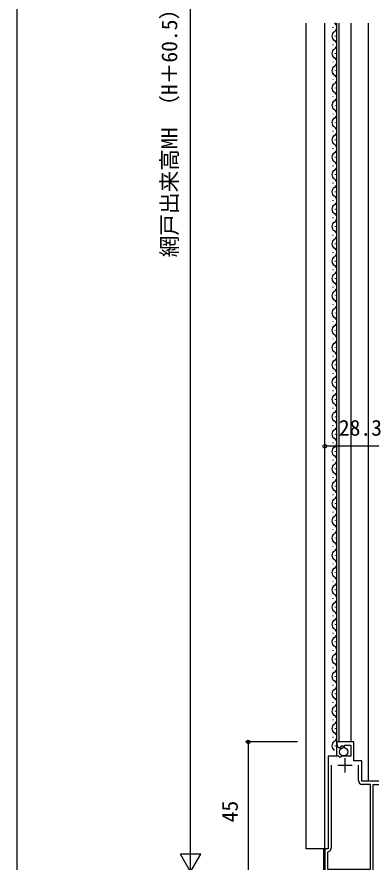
# Model space of a CAD drawing. Units: millimetres, scale not verified. Extents: x -437 to 438, y -681 to 678.
# Drawn here: x -436.8 to -314.1, y -76 to 217 of the extents above; entities that cross this region are included whole.
import ezdxf
from ezdxf.enums import TextEntityAlignment as Align

# ---------------------------------------------------------------- set-up
doc = ezdxf.new("R2010")
doc.units = ezdxf.units.MM
doc.header["$LTSCALE"] = 4
for name, color, linetype in [('0-2_YKK_11', 7, 'Continuous'), ('0-4_YKK_12', 2, 'Continuous'), ('0-5_YKK_13', 4, 'Continuous'), ('0-6_YKK_D', 6, 'Continuous'), ('0-7_YKK_ZWAK', 7, 'Continuous')]:
    doc.layers.add(name, color=color, linetype=linetype)
doc.styles.add('ＭＳ ゴシック', font='')
doc.styles.get('ＭＳ ゴシック').set_extended_font_data('MS Gothic')

msp = doc.modelspace()

# ---------------------------------------------------------------- linework, layer by layer
at = {"layer": '0-2_YKK_11'}
for p, q in [((-323.1, -39.984), (-323.1, -44.984)), ((-327.9, -42.484), (-327.9, -71.184)), ((-325.6, -42.484), (-320.6, -42.484)), ((-318.4, -47.784), (-318.4, -42.484))]:
    msp.add_line(p, q, dxfattribs=at)
for points in [[(-298.6, -47.984), (-317.3, -47.984), (-317.3, -40.984), (-320, -40.984), (-320, -34.384), (-325.9, -34.384), (-325.9, -35.189)], [(-324.718, -36.483), (-324.506, -36.232), (-324.592, -35.913), (-324.124, -35.643), (-323.547, -36.22), (-323.3, -36.118), (-323.3, -35.484), (-321.1, -35.484), (-321.1, -39.284), (-324.1, -39.284), (-324.4, -39.584), (-324.728, -39.737), (-325.268, -39.284), (-328.9, -39.284)], [(-328.9, -39.284), (-328.9, -71.384), (-330.1, -71.384), (-330.1, -79.384), (-313.3, -79.384), (-313.3, -49.184), (-298.3, -49.184), (-298.3, -72.584), (-298.6, -72.884)], [(-328.86, -72.36), (-329.1, -72.654), (-329.1, -78.484), (-314.3, -78.484), (-314.3, -49.084), (-317.1, -49.084)]]:
    msp.add_lwpolyline(points, dxfattribs=at)
for centre, radius, start, end in [((-324.6, -35.189), 1.3, 179.99998, 264.7841), ((-317.1, -47.784), 1.3, 180.00001, 269.99999), ((-329.1, -71.184), 1.2, 281.53697, 359.99999)]:
    msp.add_arc(centre, radius, start, end, dxfattribs=at)
at = {"layer": '0-4_YKK_12'}
for p, q in [((-336.6, -71.384), (-336.6, 214.807)), ((-330.1, -71.584), (-330.1, 214.807)), ((-325.9, -39.284), (-325.9, 214.807)), ((-325.1, -34.384), (-325.1, 214.807)), ((-320.9, -34.384), (-320.9, 214.807)), ((-315, -47.984), (-315, 214.807)), ((-327.16, 213.211), (-327.16, 213.411)), ((-326.4, 210.211), (-326.4, 210.411)), ((-327.16, 207.211), (-327.16, 207.411)), ((-326.4, 204.211), (-326.4, 204.411)), ((-327.16, 201.211), (-327.16, 201.411)), ((-326.4, 198.211), (-326.4, 198.411)), ((-327.16, 195.211), (-327.16, 195.411)), ((-326.4, 192.211), (-326.4, 192.411)), ((-327.16, 189.211), (-327.16, 189.411)), ((-326.4, 186.211), (-326.4, 186.411)), ((-327.16, 183.211), (-327.16, 183.411)), ((-326.4, 180.211), (-326.4, 180.411)), ((-327.16, 177.211), (-327.16, 177.411)), ((-326.4, 174.211), (-326.4, 174.411)), ((-327.16, 171.211), (-327.16, 171.411)), ((-326.4, 168.211), (-326.4, 168.411)), ((-327.16, 165.211), (-327.16, 165.411)), ((-326.4, 162.211), (-326.4, 162.411)), ((-327.16, 159.211), (-327.16, 159.411)), ((-326.4, 156.211), (-326.4, 156.411)), ((-327.16, 153.211), (-327.16, 153.411)), ((-326.4, 150.211), (-326.4, 150.411)), ((-327.16, 147.211), (-327.16, 147.411)), ((-326.4, 144.211), (-326.4, 144.411)), ((-327.16, 141.211), (-327.16, 141.411)), ((-326.4, 138.211), (-326.4, 138.411)), ((-327.16, 135.211), (-327.16, 135.411)), ((-326.4, 132.211), (-326.4, 132.411)), ((-327.16, 129.211), (-327.16, 129.411)), ((-326.4, 126.211), (-326.4, 126.411)), ((-327.16, 123.211), (-327.16, 123.411)), ((-326.4, 120.211), (-326.4, 120.411)), ((-327.16, 117.211), (-327.16, 117.411)), ((-326.4, 114.211), (-326.4, 114.411)), ((-327.16, 111.211), (-327.16, 111.411)), ((-326.4, 108.211), (-326.4, 108.411)), ((-327.16, 105.211), (-327.16, 105.411)), ((-326.4, 102.211), (-326.4, 102.411)), ((-327.16, 99.211), (-327.16, 99.411)), ((-326.4, 96.211), (-326.4, 96.411)), ((-327.16, 93.211), (-327.16, 93.411)), ((-326.4, 90.211), (-326.4, 90.411)), ((-327.16, 87.211), (-327.16, 87.411)), ((-326.4, 84.211), (-326.4, 84.411)), ((-327.16, 81.211), (-327.16, 81.411)), ((-326.4, 78.211), (-326.4, 78.411)), ((-327.16, 75.211), (-327.16, 75.411)), ((-326.4, 72.211), (-326.4, 72.411)), ((-327.16, 69.211), (-327.16, 69.411)), ((-326.4, 66.211), (-326.4, 66.411)), ((-327.16, 63.211), (-327.16, 63.411)), ((-326.4, 60.211), (-326.4, 60.411)), ((-327.16, 57.211), (-327.16, 57.411)), ((-326.4, 54.211), (-326.4, 54.411)), ((-327.16, 51.211), (-327.16, 51.411)), ((-326.4, 48.211), (-326.4, 48.411)), ((-327.16, 45.211), (-327.16, 45.411)), ((-326.4, 42.211), (-326.4, 42.411)), ((-327.16, 39.211), (-327.16, 39.411)), ((-326.4, 36.211), (-326.4, 36.411)), ((-327.16, 33.211), (-327.16, 33.411)), ((-326.4, 30.211), (-326.4, 30.411)), ((-327.16, 27.211), (-327.16, 27.411)), ((-326.4, 24.211), (-326.4, 24.411)), ((-327.16, 21.211), (-327.16, 21.411)), ((-326.4, 18.211), (-326.4, 18.411)), ((-327.16, 15.211), (-327.16, 15.411)), ((-326.4, 12.211), (-326.4, 12.411)), ((-327.16, 9.211), (-327.16, 9.411)), ((-326.4, 6.211), (-326.4, 6.411)), ((-327.16, 3.211), (-327.16, 3.411)), ((-326.4, 0.211), (-326.4, 0.411)), ((-327.16, -2.789), (-327.16, -2.589)), ((-326.4, -5.789), (-326.4, -5.589)), ((-327.16, -8.789), (-327.16, -8.589)), ((-326.4, -11.789), (-326.4, -11.589)), ((-327.16, -14.789), (-327.16, -14.589)), ((-326.4, -17.789), (-326.4, -17.589)), ((-327.16, -20.789), (-327.16, -20.589)), ((-326.4, -23.789), (-326.4, -23.589)), ((-327.16, -26.789), (-327.16, -26.589)), ((-326.4, -29.789), (-326.4, -29.589)), ((-327.16, -32.789), (-327.16, -32.589)), ((-326.4, -35.789), (-326.4, -35.589)), ((-330.1, -71.384), (-336.6, -71.384))]:
    msp.add_line(p, q, dxfattribs=at)
for centre, start, end in [((-327.618, 213.311), 299.20255, 60.79746), ((-325.941, 210.311), 119.20255, 240.79746), ((-327.618, 207.311), 299.20255, 60.79746), ((-325.941, 204.311), 119.20255, 240.79746), ((-327.618, 201.311), 299.20255, 60.79746), ((-325.941, 198.311), 119.20255, 240.79746), ((-327.618, 195.311), 299.20255, 60.79746), ((-325.941, 192.311), 119.20255, 240.79746), ((-327.618, 189.311), 299.20255, 60.79746), ((-325.941, 186.311), 119.20255, 240.79746), ((-327.618, 183.311), 299.20255, 60.79746), ((-325.941, 180.311), 119.20255, 240.79746), ((-327.618, 177.311), 299.20255, 60.79746), ((-325.941, 174.311), 119.20255, 240.79746), ((-327.618, 171.311), 299.20255, 60.79746), ((-325.941, 168.311), 119.20255, 240.79746), ((-327.618, 165.311), 299.20255, 60.79746), ((-325.941, 162.311), 119.20255, 240.79746), ((-327.618, 159.311), 299.20255, 60.79746), ((-325.941, 156.311), 119.20255, 240.79746), ((-327.618, 153.311), 299.20255, 60.79746), ((-325.941, 150.311), 119.20255, 240.79746), ((-327.618, 147.311), 299.20255, 60.79746), ((-325.941, 144.311), 119.20255, 240.79746), ((-327.618, 141.311), 299.20255, 60.79746), ((-325.941, 138.311), 119.20255, 240.79746), ((-327.618, 135.311), 299.20255, 60.79746), ((-325.941, 132.311), 119.20255, 240.79746), ((-327.618, 129.311), 299.20255, 60.79746), ((-325.941, 126.311), 119.20255, 240.79746), ((-327.618, 123.311), 299.20255, 60.79746), ((-325.941, 120.311), 119.20255, 240.79746), ((-327.618, 117.311), 299.20255, 60.79746), ((-325.941, 114.311), 119.20255, 240.79746), ((-327.618, 111.311), 299.20255, 60.79746), ((-325.941, 108.311), 119.20255, 240.79746), ((-327.618, 105.311), 299.20255, 60.79746), ((-325.941, 102.311), 119.20255, 240.79746), ((-327.618, 99.311), 299.20255, 60.79746), ((-325.941, 96.311), 119.20255, 240.79746), ((-327.618, 93.311), 299.20255, 60.79746), ((-325.941, 90.311), 119.20255, 240.79746), ((-327.618, 87.311), 299.20255, 60.79746), ((-325.941, 84.311), 119.20255, 240.79746), ((-327.618, 81.311), 299.20255, 60.79746), ((-325.941, 78.311), 119.20255, 240.79746), ((-327.618, 75.311), 299.20255, 60.79746), ((-325.941, 72.311), 119.20255, 240.79746), ((-327.618, 69.311), 299.20255, 60.79746), ((-325.941, 66.311), 119.20255, 240.79746), ((-327.618, 63.311), 299.20255, 60.79746), ((-325.941, 60.311), 119.20255, 240.79746), ((-327.618, 57.311), 299.20255, 60.79746), ((-325.941, 54.311), 119.20255, 240.79746), ((-327.618, 51.311), 299.20255, 60.79746), ((-325.941, 48.311), 119.20255, 240.79746), ((-327.618, 45.311), 299.20255, 60.79746), ((-325.941, 42.311), 119.20255, 240.79746), ((-327.618, 39.311), 299.20255, 60.79746), ((-325.941, 36.311), 119.20255, 240.79746), ((-327.618, 33.311), 299.20255, 60.79746), ((-325.941, 30.311), 119.20255, 240.79746), ((-327.618, 27.311), 299.20255, 60.79746), ((-325.941, 24.311), 119.20255, 240.79746), ((-327.618, 21.311), 299.20255, 60.79746), ((-325.941, 18.311), 119.20255, 240.79746), ((-327.618, 15.311), 299.20255, 60.79746), ((-325.941, 12.311), 119.20255, 240.79746), ((-327.618, 9.311), 299.20255, 60.79746), ((-325.941, 6.311), 119.20255, 240.79746), ((-327.618, 3.311), 299.20255, 60.79746), ((-325.941, 0.311), 119.20255, 240.79746), ((-327.618, -2.689), 299.20255, 60.79746), ((-325.941, -5.689), 119.20255, 240.79746), ((-327.618, -8.689), 299.20255, 60.79746), ((-325.941, -11.689), 119.20255, 240.79746), ((-327.618, -14.689), 299.20255, 60.79746), ((-325.941, -17.689), 119.20255, 240.79746), ((-327.618, -20.689), 299.20255, 60.79746), ((-325.941, -23.689), 119.20255, 240.79746), ((-327.618, -26.689), 299.20255, 60.79746), ((-325.941, -29.689), 119.20255, 240.79746), ((-327.618, -32.689), 299.20255, 60.79746), ((-325.941, -35.689), 119.20255, 240.79746)]:
    msp.add_arc(centre, 1.718, start, end, dxfattribs=at)
at = {"layer": '0-5_YKK_13'}
for p in [(-330.1, -71.384), (-330.4, -78.684)]:
    msp.add_line(p, (-330.4, -71.384), dxfattribs=at)
msp.add_circle((-323.55, -37.784), 1.45, dxfattribs=at)
at = {"layer": '0-6_YKK_D'}
for p, q in [((-376.6, -72.384), (-376.6, 458.49)), ((-301.8, 68.124), (-330.1, 68.124)), ((-339.6, -34.384), (-357.6, -34.384)), ((-356.6, -34.384), (-356.6, -79.384)), ((-376.6, -79.384), (-376.6, -67.26)), ((-376.6, -79.384), (-380.1, -73.322)), ((-373.1, -73.322), (-380.1, -73.322)), ((-376.6, -79.384), (-373.1, -73.322))]:
    msp.add_line(p, q, dxfattribs=at)
for centre in [(-330.1, 68.124), (-356.6, -34.384)]:
    msp.add_circle(centre, 0.637, dxfattribs=at)
at = {"layer": '0-7_YKK_ZWAK'}
msp.add_line((-436.8, 644), (-436.8, -681), dxfattribs=at)

# ---------------------------------------------------------------- texts
at = {"layer": '0-6_YKK_D', "style": 'ＭＳ ゴシック'}
for s, p in [('網戸出来高MH （H＋60.5）', (-379.58, 133.629)), ('45', (-358.6, -62.253))]:
    msp.add_text(s, height=5.499, rotation=90, dxfattribs=at).set_placement(p, align=Align.BOTTOM_LEFT)
msp.add_text('28.3', height=5.499, dxfattribs=at).set_placement((-325.239, 70.124), align=Align.BOTTOM_LEFT)

doc.saveas('drawing.dxf')
